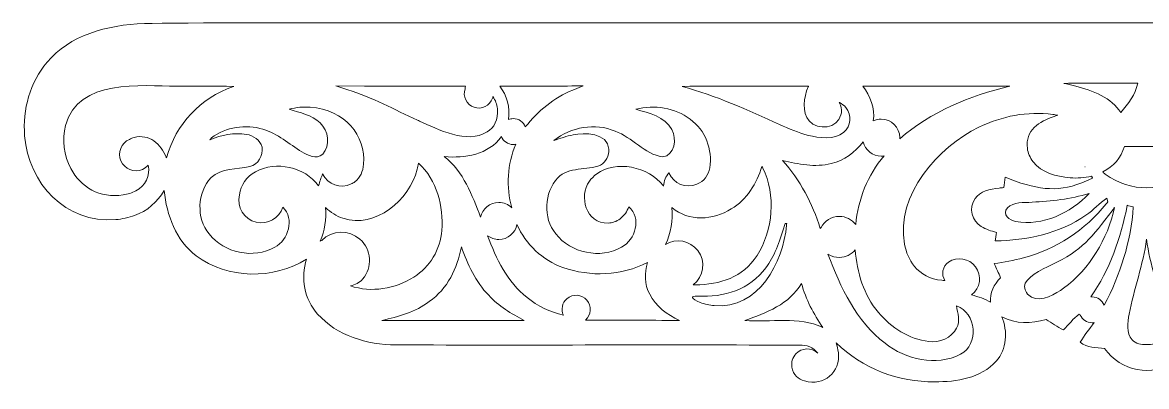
# Model space of a CAD drawing. Header units: millimetres. Extents: x 677 to 1625, y 1072 to 1226.
# Drawn here: x 676.7 to 1150.6, y 1072.3 to 1225.5 of the extents above; entities that cross this region are included whole.
import ezdxf

# ---------------------------------------------------------------- set-up
doc = ezdxf.new("R2010")
doc.units = ezdxf.units.MM
doc.header["$MEASUREMENT"] = 0
doc.layers.add('#Layer 1', color=7, linetype='Continuous')

msp = doc.modelspace()

# ---------------------------------------------------------------- linework, layer by layer
at = {"layer": '#Layer 1', "color": 250, "lineweight": 18}
for points, knots in [([(1178.5322, 1090.8682), (1176.899, 1093.8464), (1174.6808, 1096.4545), (1172.6729, 1099.1791), (1172.6729, 1099.1791), (1172.9612, 1099.1319), (1173.2572, 1099.1074), (1173.5589, 1099.1074), (1173.5589, 1099.1074), (1175.7845, 1099.1074), (1177.6984, 1100.4421), (1178.5438, 1102.3548), (1178.5438, 1102.3548), (1178.6857, 1102.487), (1178.8267, 1102.6204), (1178.967, 1102.7542), (1178.967, 1102.7542), (1181.5037, 1100.8698), (1183.4605, 1098.3332), (1185.6468, 1096.0744), (1185.6468, 1096.0744), (1188.1593, 1097.3789), (1190.5752, 1098.8767), (1192.9306, 1100.4712), (1192.9306, 1100.4712), (1199.091, 1098.7076), (1205.8433, 1098.454), (1211.6172, 1101.6308), (1211.6172, 1101.6308), (1209.1047, 1095.5308), (1209.4067, 1087.945), (1213.9968, 1082.8959), (1213.9968, 1082.8959), (1220.4712, 1075.7813), (1230.7506, 1074.1627), (1239.9067, 1074.2714), (1239.9067, 1074.2714), (1255.2231, 1073.9936), (1270.4671, 1079.9849), (1281.4713, 1090.6387), (1281.4713, 1090.6387), (1281.0521, 1089.3449), (1280.7149, 1087.9649), (1280.5482, 1086.5711), (1280.5482, 1086.5711), (1279.5621, 1078.3254), (1286.5614, 1072.2705), (1294.7901, 1074.5919), (1294.7901, 1074.5919), (1297.3828, 1075.3233), (1299.5108, 1077.1261), (1300.1087, 1080.4109), (1300.1087, 1080.4109), (1300.4649, 1082.3684), (1299.9122, 1084.4542), (1298.4492, 1086.0155), (1298.4492, 1086.0155), (1295.9949, 1088.6349), (1291.8817, 1088.7687), (1289.2624, 1086.3144), (1289.2624, 1086.3144), (1291.0501, 1088.7302), (1293.9008, 1089.8656), (1296.8843, 1089.7207), (1296.8843, 1089.7207), (1353.6446, 1089.769), (1410.4048, 1089.7086), (1467.1651, 1089.7448), (1467.1651, 1089.7448), (1479.1356, 1089.926), (1491.9516, 1093.5498), (1500.1293, 1102.7663), (1500.1293, 1102.7663), (1505.734, 1108.9508), (1507.413, 1118.0706), (1504.7435, 1125.9342), (1504.7435, 1125.9342), (1518.6225, 1117.1768), (1538.0701, 1117.3821), (1551.321, 1127.2871), (1551.321, 1127.2871), (1559.8247, 1133.7132), (1563.7988, 1144.4275), (1564.7893, 1154.731), (1564.7893, 1154.731), (1567.6883, 1150.0201), (1571.9402, 1146.0461), (1577.255, 1144.2704), (1577.255, 1144.2704), (1579.8332, 1143.3252), (1582.5103, 1142.7553), (1585.2138, 1142.5313), (1585.2138, 1142.5313), (1606.4732, 1140.7701), (1621.9761, 1157.7627), (1623.6355, 1177.7871), (1623.6355, 1177.7871), (1624.552, 1188.8462), (1621.3718, 1200.3095), (1614.2067, 1208.7809), (1614.2067, 1208.7809), (1604.6743, 1220.0512), (1589.3337, 1224.5332), (1573.1026, 1225.0532), (1573.1026, 1225.0532), (1559.0461, 1225.5036), (1494.1281, 1225.3854), (1485.3547, 1225.3858), (1485.3547, 1225.3858), (1373.7739, 1225.3905), (1262.193, 1225.3945), (1150.611, 1225.3945), (1150.611, 1225.3945), (1039.0291, 1225.3945), (927.4482, 1225.3905), (815.8674, 1225.3858), (815.8674, 1225.3858), (807.094, 1225.3854), (742.176, 1225.5036), (728.1195, 1225.0532), (728.1195, 1225.0532), (711.8884, 1224.5332), (696.5478, 1220.0512), (687.0154, 1208.7809), (687.0154, 1208.7809), (679.8503, 1200.3095), (676.6701, 1188.8462), (677.5866, 1177.7871), (677.5866, 1177.7871), (679.246, 1157.7627), (694.7489, 1140.7701), (716.0083, 1142.5313), (716.0083, 1142.5313), (718.7118, 1142.7553), (721.3889, 1143.3252), (723.9671, 1144.2704), (723.9671, 1144.2704), (729.2819, 1146.0461), (733.5338, 1150.0201), (736.4328, 1154.731), (736.4328, 1154.731), (737.4233, 1144.4275), (741.3974, 1133.7132), (749.9011, 1127.2871), (749.9011, 1127.2871), (763.152, 1117.3821), (782.5996, 1117.1768), (796.4786, 1125.9342), (796.4786, 1125.9342), (793.8091, 1118.0706), (795.4881, 1108.9508), (801.0929, 1102.7663), (801.0929, 1102.7663), (809.2705, 1093.5498), (822.0865, 1089.926), (834.057, 1089.7448), (834.057, 1089.7448), (890.8173, 1089.7086), (947.5775, 1089.769), (1004.3377, 1089.7207), (1004.3377, 1089.7207), (1007.3213, 1089.8656), (1010.172, 1088.7302), (1011.9597, 1086.3144), (1011.9597, 1086.3144), (1009.3404, 1088.7687), (1005.2272, 1088.6349), (1002.7728, 1086.0155), (1002.7728, 1086.0155), (1001.3099, 1084.4542), (1000.7572, 1082.3684), (1001.1134, 1080.4109), (1001.1134, 1080.4109), (1001.7113, 1077.1261), (1003.8393, 1075.3233), (1006.432, 1074.5919), (1006.432, 1074.5919), (1014.6607, 1072.2705), (1021.66, 1078.3254), (1020.6738, 1086.5711), (1020.6738, 1086.5711), (1020.5072, 1087.9649), (1020.17, 1089.3449), (1019.7508, 1090.6387), (1019.7508, 1090.6387), (1030.755, 1079.9849), (1045.999, 1073.9936), (1061.3154, 1074.2714), (1061.3154, 1074.2714), (1070.4715, 1074.1627), (1080.7509, 1075.7813), (1087.2253, 1082.8959), (1087.2253, 1082.8959), (1091.8154, 1087.945), (1092.1174, 1095.5308), (1089.6049, 1101.6308), (1089.6049, 1101.6308), (1095.3788, 1098.454), (1102.1311, 1098.7076), (1108.2915, 1100.4712), (1108.2915, 1100.4712), (1110.6469, 1098.8767), (1113.0628, 1097.3789), (1115.5753, 1096.0744), (1115.5753, 1096.0744), (1117.7616, 1098.3332), (1119.7184, 1100.8698), (1122.255, 1102.7542), (1122.255, 1102.7542), (1122.3954, 1102.6204), (1122.5364, 1102.487), (1122.6783, 1102.3548), (1122.6783, 1102.3548), (1123.5237, 1100.4421), (1125.4376, 1099.1074), (1127.6632, 1099.1074), (1127.6632, 1099.1074), (1127.9649, 1099.1074), (1128.2609, 1099.1319), (1128.5492, 1099.1791), (1128.5492, 1099.1791), (1126.5413, 1096.4545), (1124.3231, 1093.8464), (1122.6899, 1090.8682), (1122.6899, 1090.8682), (1125.4609, 1088.5253), (1129.4292, 1088.6298), (1132.9495, 1088.2628), (1132.9495, 1088.2628), (1139.663, 1078.5636), (1152.9685, 1076.1431), (1162.6677, 1082.8566), (1162.6677, 1082.8566), (1164.8819, 1084.3891), (1166.5225, 1086.0276), (1168.0579, 1088.2397), (1168.0579, 1088.2397), (1171.6306, 1088.6351), (1175.7048, 1088.4776), (1178.5322, 1090.8682)], [0, 0, 0, 0, 0.01666667, 0.01666667, 0.01666667, 0.01666667, 0.03333333, 0.03333333, 0.03333333, 0.03333333, 0.05, 0.05, 0.05, 0.05, 0.06666667, 0.06666667, 0.06666667, 0.06666667, 0.08333333, 0.08333333, 0.08333333, 0.08333333, 0.1, 0.1, 0.1, 0.1, 0.11666667, 0.11666667, 0.11666667, 0.11666667, 0.13333333, 0.13333333, 0.13333333, 0.13333333, 0.15, 0.15, 0.15, 0.15, 0.16666667, 0.16666667, 0.16666667, 0.16666667, 0.18333333, 0.18333333, 0.18333333, 0.18333333, 0.2, 0.2, 0.2, 0.2, 0.21666667, 0.21666667, 0.21666667, 0.21666667, 0.23333333, 0.23333333, 0.23333333, 0.23333333, 0.25, 0.25, 0.25, 0.25, 0.26666667, 0.26666667, 0.26666667, 0.26666667, 0.28333333, 0.28333333, 0.28333333, 0.28333333, 0.3, 0.3, 0.3, 0.3, 0.31666667, 0.31666667, 0.31666667, 0.31666667, 0.33333333, 0.33333333, 0.33333333, 0.33333333, 0.35, 0.35, 0.35, 0.35, 0.36666667, 0.36666667, 0.36666667, 0.36666667, 0.38333333, 0.38333333, 0.38333333, 0.38333333, 0.4, 0.4, 0.4, 0.4, 0.41666667, 0.41666667, 0.41666667, 0.41666667, 0.43333333, 0.43333333, 0.43333333, 0.43333333, 0.45, 0.45, 0.45, 0.45, 0.46666667, 0.46666667, 0.46666667, 0.46666667, 0.48333333, 0.48333333, 0.48333333, 0.48333333, 0.5, 0.5, 0.5, 0.5, 0.51666667, 0.51666667, 0.51666667, 0.51666667, 0.53333333, 0.53333333, 0.53333333, 0.53333333, 0.55, 0.55, 0.55, 0.55, 0.56666667, 0.56666667, 0.56666667, 0.56666667, 0.58333333, 0.58333333, 0.58333333, 0.58333333, 0.6, 0.6, 0.6, 0.6, 0.61666667, 0.61666667, 0.61666667, 0.61666667, 0.63333333, 0.63333333, 0.63333333, 0.63333333, 0.65, 0.65, 0.65, 0.65, 0.66666667, 0.66666667, 0.66666667, 0.66666667, 0.68333333, 0.68333333, 0.68333333, 0.68333333, 0.7, 0.7, 0.7, 0.7, 0.71666667, 0.71666667, 0.71666667, 0.71666667, 0.73333333, 0.73333333, 0.73333333, 0.73333333, 0.75, 0.75, 0.75, 0.75, 0.76666667, 0.76666667, 0.76666667, 0.76666667, 0.78333333, 0.78333333, 0.78333333, 0.78333333, 0.8, 0.8, 0.8, 0.8, 0.81666667, 0.81666667, 0.81666667, 0.81666667, 0.83333333, 0.83333333, 0.83333333, 0.83333333, 0.85, 0.85, 0.85, 0.85, 0.86666667, 0.86666667, 0.86666667, 0.86666667, 0.88333333, 0.88333333, 0.88333333, 0.88333333, 0.9, 0.9, 0.9, 0.9, 0.91666667, 0.91666667, 0.91666667, 0.91666667, 0.93333333, 0.93333333, 0.93333333, 0.93333333, 0.95, 0.95, 0.95, 0.95, 0.96666667, 0.96666667, 0.96666667, 0.96666667, 0.98333333, 0.98333333, 0.98333333, 0.98333333, 1, 1, 1, 1]), ([(765.7491, 1198.6269), (765.7491, 1198.6269), (765.7491, 1198.6269), (765.7491, 1198.6269), (765.7491, 1198.6269), (765.7197, 1198.611), (765.6902, 1198.5952), (765.6608, 1198.5793), (765.6608, 1198.5793), (751.433, 1193.5501), (741.5042, 1182.9883), (737.3629, 1168.4772), (737.3629, 1168.4772), (737.3151, 1168.6056), (737.2656, 1168.7339), (737.2145, 1168.8621), (737.2145, 1168.8621), (735.0828, 1174.2084), (730.0217, 1178.8253), (723.7677, 1177.0941), (723.7677, 1177.0941), (723.0802, 1176.9038), (722.4056, 1176.6378), (721.7682, 1176.3041), (721.7682, 1176.3041), (718.2798, 1174.7847), (716.6836, 1170.725), (718.2029, 1167.2367), (718.2029, 1167.2367), (719.7223, 1163.7484), (723.782, 1162.1521), (727.2703, 1163.6715), (727.2703, 1163.6715), (728.2495, 1164.098), (728.9994, 1164.6462), (729.7029, 1165.4499), (729.7029, 1165.4499), (730.5909, 1161.0068), (728.5094, 1156.7053), (724.4742, 1154.6446), (724.4742, 1154.6446), (722.8754, 1153.7868), (721.0407, 1153.2305), (719.1614, 1152.9252), (719.1614, 1152.9252), (709.2229, 1151.3102), (701.1744, 1156.2982), (697.0753, 1164.0351), (697.0753, 1164.0351), (694.1934, 1169.4745), (693.3235, 1176.1663), (694.8499, 1182.1149), (694.8499, 1182.1149), (699.9798, 1202.1069), (726.91, 1198.717), (741.5903, 1198.7235), (741.5903, 1198.7235), (749.6455, 1198.7271), (757.6991, 1198.6936), (765.7491, 1198.6269)], [0, 0, 0, 0, 0.06666667, 0.06666667, 0.06666667, 0.06666667, 0.13333333, 0.13333333, 0.13333333, 0.13333333, 0.2, 0.2, 0.2, 0.2, 0.26666667, 0.26666667, 0.26666667, 0.26666667, 0.33333333, 0.33333333, 0.33333333, 0.33333333, 0.4, 0.4, 0.4, 0.4, 0.46666667, 0.46666667, 0.46666667, 0.46666667, 0.53333333, 0.53333333, 0.53333333, 0.53333333, 0.6, 0.6, 0.6, 0.6, 0.66666667, 0.66666667, 0.66666667, 0.66666667, 0.73333333, 0.73333333, 0.73333333, 0.73333333, 0.8, 0.8, 0.8, 0.8, 0.86666667, 0.86666667, 0.86666667, 0.86666667, 0.93333333, 0.93333333, 0.93333333, 0.93333333, 1, 1, 1, 1]), ([(1139.7337, 1187.6589), (1139.7337, 1187.6589), (1139.7337, 1187.6589), (1139.7337, 1187.6589), (1139.7337, 1187.6589), (1135.9848, 1193.6952), (1127.9712, 1196.9357), (1120.2803, 1198.8568), (1120.2803, 1198.8568), (1118.7573, 1199.2373), (1117.2328, 1199.5755), (1115.7323, 1199.8952), (1115.7323, 1199.8952), (1126.1204, 1200.0039), (1136.5085, 1199.9073), (1146.8966, 1199.9073), (1146.8966, 1199.9073), (1145.9721, 1195.095), (1142.8959, 1191.2481), (1139.7337, 1187.6589)], [0, 0, 0, 0, 0.2, 0.2, 0.2, 0.2, 0.4, 0.4, 0.4, 0.4, 0.6, 0.6, 0.6, 0.6, 0.8, 0.8, 0.8, 0.8, 1, 1, 1, 1]), ([(808.7929, 1198.7832), (808.7929, 1198.7832), (808.7929, 1198.7832), (808.7929, 1198.7832), (808.7929, 1198.7832), (808.7929, 1198.7832), (820.8282, 1198.7261), (820.8282, 1198.7261), (820.8282, 1198.7261), (835.026, 1198.6588), (849.2238, 1198.7015), (863.4216, 1198.7598), (863.4216, 1198.7598), (863.3552, 1198.3756), (863.3024, 1197.9794), (863.2666, 1197.5774), (863.2666, 1197.5774), (862.1812, 1194.3803), (863.893, 1190.9085), (867.0901, 1189.823), (867.0901, 1189.823), (870.2872, 1188.7376), (873.759, 1190.4495), (874.8444, 1193.6465), (874.8444, 1193.6465), (874.9228, 1193.8775), (874.978, 1194.0763), (875.0297, 1194.3146), (875.0297, 1194.3146), (876.1172, 1192.7285), (876.7419, 1191.0527), (876.9086, 1189.2673), (876.9086, 1189.2673), (877.3598, 1184.4334), (875.5081, 1181.2526), (872.5934, 1179.4176), (872.5934, 1179.4176), (864.2707, 1174.1781), (851.5852, 1180.5772), (844.0975, 1183.9952), (844.0975, 1183.9952), (843.8024, 1184.1299), (843.5075, 1184.2642), (843.2131, 1184.3976), (843.2131, 1184.3976), (833.5102, 1188.8347), (824.0436, 1194.0295), (813.8361, 1197.2112), (813.8361, 1197.2112), (813.8361, 1197.2112), (808.7929, 1198.7832), (808.7929, 1198.7832)], [0, 0, 0, 0, 0.07692308, 0.07692308, 0.07692308, 0.07692308, 0.15384615, 0.15384615, 0.15384615, 0.15384615, 0.23076923, 0.23076923, 0.23076923, 0.23076923, 0.30769231, 0.30769231, 0.30769231, 0.30769231, 0.38461538, 0.38461538, 0.38461538, 0.38461538, 0.46153846, 0.46153846, 0.46153846, 0.46153846, 0.53846154, 0.53846154, 0.53846154, 0.53846154, 0.61538462, 0.61538462, 0.61538462, 0.61538462, 0.69230769, 0.69230769, 0.69230769, 0.69230769, 0.76923077, 0.76923077, 0.76923077, 0.76923077, 0.84615385, 0.84615385, 0.84615385, 0.84615385, 0.92307692, 0.92307692, 0.92307692, 0.92307692, 1, 1, 1, 1]), ([(913.0429, 1198.8753), (913.0429, 1198.8753), (913.0429, 1198.8753), (913.0429, 1198.8753), (913.0429, 1198.8753), (913.0429, 1198.8753), (908.6903, 1197.0838), (908.6903, 1197.0838), (908.6903, 1197.0838), (900.7643, 1193.8214), (893.9779, 1188.2421), (888.6918, 1181.5178), (888.6918, 1181.5178), (887.9136, 1183.5772), (885.9238, 1185.0416), (883.592, 1185.0416), (883.592, 1185.0416), (882.8696, 1185.0416), (882.18, 1184.9011), (881.5491, 1184.6458), (881.5491, 1184.6458), (882.3499, 1189.6768), (880.9229, 1194.7112), (877.8804, 1198.7598), (877.8804, 1198.7598), (888.0317, 1198.7376), (898.183, 1198.5928), (908.3249, 1198.7856), (908.3249, 1198.7856), (908.3249, 1198.7856), (913.0429, 1198.8753), (913.0429, 1198.8753)], [0, 0, 0, 0, 0.125, 0.125, 0.125, 0.125, 0.25, 0.25, 0.25, 0.25, 0.375, 0.375, 0.375, 0.375, 0.5, 0.5, 0.5, 0.5, 0.625, 0.625, 0.625, 0.625, 0.75, 0.75, 0.75, 0.75, 0.875, 0.875, 0.875, 0.875, 1, 1, 1, 1]), ([(1008.1306, 1198.7719), (1008.1306, 1198.7719), (1008.1306, 1198.7719), (1008.1306, 1198.7719), (1008.1306, 1198.7719), (1008.0775, 1198.6486), (1008.0249, 1198.5249), (1007.973, 1198.4005), (1007.973, 1198.4005), (1006.0036, 1194.0451), (1005.2985, 1187.6661), (1008.3946, 1184.1155), (1008.3946, 1184.1155), (1012.0926, 1179.8746), (1020.2893, 1180.8216), (1021.7908, 1186.6753), (1021.7908, 1186.6753), (1021.8565, 1186.9315), (1021.908, 1187.1943), (1021.9442, 1187.4628), (1021.9442, 1187.4628), (1022.1553, 1189.0289), (1021.8763, 1190.4254), (1021.0795, 1191.7901), (1021.0795, 1191.7901), (1021.0854, 1191.7854), (1021.0912, 1191.7808), (1021.097, 1191.7761), (1021.097, 1191.7761), (1022.2113, 1191.2899), (1023.0598, 1190.6536), (1023.8388, 1189.7203), (1023.8388, 1189.7203), (1026.4771, 1186.5593), (1026.0534, 1181.8578), (1022.8924, 1179.2194), (1022.8924, 1179.2194), (1019.1309, 1176.0279), (1012.2402, 1176.9154), (1008.0388, 1177.9771), (1008.0388, 1177.9771), (1003.8544, 1179.0344), (999.7995, 1180.8194), (995.8944, 1182.5374), (995.8944, 1182.5374), (982.5348, 1188.7461), (969.006, 1194.7012), (954.7767, 1198.6269), (954.7767, 1198.6269), (972.5573, 1198.8685), (990.35, 1198.5665), (1008.1306, 1198.7719)], [0, 0, 0, 0, 0.07692308, 0.07692308, 0.07692308, 0.07692308, 0.15384615, 0.15384615, 0.15384615, 0.15384615, 0.23076923, 0.23076923, 0.23076923, 0.23076923, 0.30769231, 0.30769231, 0.30769231, 0.30769231, 0.38461538, 0.38461538, 0.38461538, 0.38461538, 0.46153846, 0.46153846, 0.46153846, 0.46153846, 0.53846154, 0.53846154, 0.53846154, 0.53846154, 0.61538462, 0.61538462, 0.61538462, 0.61538462, 0.69230769, 0.69230769, 0.69230769, 0.69230769, 0.76923077, 0.76923077, 0.76923077, 0.76923077, 0.84615385, 0.84615385, 0.84615385, 0.84615385, 0.92307692, 0.92307692, 0.92307692, 0.92307692, 1, 1, 1, 1]), ([(1046.5445, 1176.6689), (1046.5445, 1176.6689), (1046.5445, 1176.6689), (1046.5445, 1176.6689), (1046.5445, 1176.6689), (1046.5512, 1176.8013), (1046.5545, 1176.9346), (1046.5545, 1177.0687), (1046.5545, 1177.0687), (1046.5545, 1181.3774), (1043.0617, 1184.8703), (1038.7529, 1184.8703), (1038.7529, 1184.8703), (1037.552, 1184.8703), (1036.4145, 1184.599), (1035.3983, 1184.1142), (1035.3983, 1184.1142), (1036.1918, 1189.4572), (1034.1727, 1194.5453), (1031.0207, 1198.7719), (1031.0207, 1198.7719), (1051.652, 1198.5786), (1072.2954, 1198.8443), (1092.9147, 1198.6511), (1092.9147, 1198.6511), (1076.1245, 1194.7132), (1059.6485, 1187.9731), (1046.5546, 1176.4857), (1046.5546, 1176.4857), (1046.5519, 1176.547), (1046.5485, 1176.6081), (1046.5445, 1176.6689)], [0, 0, 0, 0, 0.125, 0.125, 0.125, 0.125, 0.25, 0.25, 0.25, 0.25, 0.375, 0.375, 0.375, 0.375, 0.5, 0.5, 0.5, 0.5, 0.625, 0.625, 0.625, 0.625, 0.75, 0.75, 0.75, 0.75, 0.875, 0.875, 0.875, 0.875, 1, 1, 1, 1]), ([(820.4704, 1165.8226), (820.4704, 1165.8226), (820.4704, 1165.8226), (820.4704, 1165.8226), (820.4704, 1165.8226), (820.1906, 1162.8747), (819.1298, 1160.1682), (816.8685, 1158.482), (816.8685, 1158.482), (816.3825, 1158.1196), (815.852, 1157.7988), (815.2805, 1157.5253), (815.2805, 1157.5253), (810.7709, 1155.3666), (805.3649, 1157.2724), (803.2062, 1161.7821), (803.2062, 1161.7821), (802.562, 1160.139), (802.0388, 1158.4551), (801.5156, 1156.7603), (801.5156, 1156.7603), (795.5485, 1164.793), (783.7109, 1167.3417), (774.9051, 1162.6671), (774.9051, 1162.6671), (771.2196, 1160.7417), (768.7157, 1156.9791), (768.1047, 1152.9301), (768.1047, 1152.9301), (766.8984, 1147.7901), (770.0875, 1142.6452), (775.2275, 1141.439), (775.2275, 1141.439), (780.1046, 1140.2944), (784.9809, 1143.0523), (786.5132, 1147.8217), (786.5132, 1147.8217), (791.4174, 1142.7364), (788.8807, 1134.0756), (783.0707, 1130.8867), (783.0707, 1130.8867), (774.132, 1125.8496), (761.7025, 1128.4467), (755.3489, 1136.4914), (755.3489, 1136.4914), (749.8528, 1143.2195), (750.3481, 1153.8734), (756.1823, 1160.2271), (756.1823, 1160.2271), (760.5671, 1164.4306), (767.0294, 1163.5006), (772.4651, 1164.8534), (772.4651, 1164.8534), (776.0647, 1165.5661), (778.2511, 1169.5885), (777.7075, 1173.0431), (777.7075, 1173.0431), (776.8136, 1175.9301), (774.0596, 1178.0198), (771.1001, 1178.4184), (771.1001, 1178.4184), (765.894, 1179.1915), (760.4825, 1178.2493), (755.7112, 1176.0509), (755.7112, 1176.0509), (755.8683, 1176.2924), (756.1823, 1176.7635), (756.3394, 1177.0051), (756.3394, 1177.0051), (762.5239, 1181.4865), (770.774, 1182.7548), (778.0699, 1180.5806), (778.0699, 1180.5806), (784.2544, 1178.7808), (789.0619, 1174.3356), (794.4251, 1171.0138), (794.4251, 1171.0138), (797.0584, 1169.5522), (800.5734, 1167.7162), (803.2429, 1170.0837), (803.2429, 1170.0837), (806.6372, 1173.7437), (805.7192, 1180.0008), (802.1679, 1183.238), (802.1679, 1183.238), (798.6045, 1186.6081), (793.6641, 1187.5503), (789.1344, 1188.9756), (789.1344, 1188.9756), (792.0341, 1189.7792), (795.0541, 1190.0764), (798.0373, 1189.8805), (798.0373, 1189.8805), (812.5773, 1188.9258), (821.6045, 1177.7707), (820.4704, 1165.8226)], [0, 0, 0, 0, 0.04166667, 0.04166667, 0.04166667, 0.04166667, 0.08333333, 0.08333333, 0.08333333, 0.08333333, 0.125, 0.125, 0.125, 0.125, 0.16666667, 0.16666667, 0.16666667, 0.16666667, 0.20833333, 0.20833333, 0.20833333, 0.20833333, 0.25, 0.25, 0.25, 0.25, 0.29166667, 0.29166667, 0.29166667, 0.29166667, 0.33333333, 0.33333333, 0.33333333, 0.33333333, 0.375, 0.375, 0.375, 0.375, 0.41666667, 0.41666667, 0.41666667, 0.41666667, 0.45833333, 0.45833333, 0.45833333, 0.45833333, 0.5, 0.5, 0.5, 0.5, 0.54166667, 0.54166667, 0.54166667, 0.54166667, 0.58333333, 0.58333333, 0.58333333, 0.58333333, 0.625, 0.625, 0.625, 0.625, 0.66666667, 0.66666667, 0.66666667, 0.66666667, 0.70833333, 0.70833333, 0.70833333, 0.70833333, 0.75, 0.75, 0.75, 0.75, 0.79166667, 0.79166667, 0.79166667, 0.79166667, 0.83333333, 0.83333333, 0.83333333, 0.83333333, 0.875, 0.875, 0.875, 0.875, 0.91666667, 0.91666667, 0.91666667, 0.91666667, 0.95833333, 0.95833333, 0.95833333, 0.95833333, 1, 1, 1, 1]), ([(966.4213, 1164.3471), (965.9402, 1161.1584), (964.007, 1158.6692), (961.0365, 1157.4136), (961.0365, 1157.4136), (956.4672, 1155.4823), (951.1973, 1157.6209), (949.266, 1162.1902), (949.266, 1162.1902), (947.7925, 1160.6491), (947.0423, 1158.8075), (947.0098, 1156.6517), (947.0098, 1156.6517), (946.9579, 1156.712), (946.9056, 1156.7721), (946.853, 1156.8319), (946.853, 1156.8319), (940.6421, 1164.8928), (926.8339, 1167.6804), (918.7761, 1161.7652), (918.7761, 1161.7652), (917.5613, 1160.8735), (916.5217, 1159.818), (915.6896, 1158.654), (915.6896, 1158.654), (911.2265, 1152.4104), (914.0506, 1140.8241), (923.6358, 1141.0584), (923.6358, 1141.0584), (925.3046, 1141.0992), (927.0268, 1141.6621), (928.6759, 1142.901), (928.6759, 1142.901), (930.3351, 1144.1477), (931.6361, 1145.9489), (932.3094, 1147.9425), (932.3094, 1147.9425), (937.8054, 1143.1833), (935.1601, 1134.1118), (929.3016, 1130.8987), (929.3016, 1130.8987), (920.363, 1125.8134), (907.8127, 1128.4587), (901.5074, 1136.576), (901.5074, 1136.576), (896.0476, 1143.2799), (896.6153, 1153.8613), (902.3771, 1160.1788), (902.3771, 1160.1788), (907.1725, 1164.95), (914.5409, 1163.1261), (920.3751, 1165.397), (920.3751, 1165.397), (922.7053, 1166.7449), (924.0651, 1169.544), (923.9142, 1172.1574), (923.9142, 1172.1574), (923.5034, 1179.2678), (913.4216, 1179.1413), (908.8705, 1178.2281), (908.8705, 1178.2281), (906.0702, 1177.6662), (903.3056, 1176.7319), (900.7585, 1175.8334), (900.7585, 1175.8334), (907.9697, 1181.4744), (918.0197, 1183.4313), (926.5476, 1179.7471), (926.5476, 1179.7471), (933.8072, 1177.2104), (938.8322, 1170.12), (946.5749, 1168.8879), (946.5749, 1168.8879), (951.8052, 1169.6126), (952.5904, 1176.5219), (950.4886, 1180.3994), (950.4886, 1180.3994), (947.4809, 1185.9437), (940.8856, 1187.3691), (935.3171, 1188.9756), (935.3171, 1188.9756), (943.084, 1191.0895), (951.769, 1189.6521), (958.2193, 1184.7841), (958.2193, 1184.7841), (964.5002, 1180.2184), (967.8461, 1171.9809), (966.4213, 1164.3471)], [0, 0, 0, 0, 0.04545455, 0.04545455, 0.04545455, 0.04545455, 0.09090909, 0.09090909, 0.09090909, 0.09090909, 0.13636364, 0.13636364, 0.13636364, 0.13636364, 0.18181818, 0.18181818, 0.18181818, 0.18181818, 0.22727273, 0.22727273, 0.22727273, 0.22727273, 0.27272727, 0.27272727, 0.27272727, 0.27272727, 0.31818182, 0.31818182, 0.31818182, 0.31818182, 0.36363636, 0.36363636, 0.36363636, 0.36363636, 0.40909091, 0.40909091, 0.40909091, 0.40909091, 0.45454545, 0.45454545, 0.45454545, 0.45454545, 0.5, 0.5, 0.5, 0.5, 0.54545455, 0.54545455, 0.54545455, 0.54545455, 0.59090909, 0.59090909, 0.59090909, 0.59090909, 0.63636364, 0.63636364, 0.63636364, 0.63636364, 0.68181818, 0.68181818, 0.68181818, 0.68181818, 0.72727273, 0.72727273, 0.72727273, 0.72727273, 0.77272727, 0.77272727, 0.77272727, 0.77272727, 0.81818182, 0.81818182, 0.81818182, 0.81818182, 0.86363636, 0.86363636, 0.86363636, 0.86363636, 0.90909091, 0.90909091, 0.90909091, 0.90909091, 0.95454545, 0.95454545, 0.95454545, 0.95454545, 1, 1, 1, 1]), ([(1127.3788, 1160.8252), (1127.3788, 1160.8252), (1127.3788, 1160.8252), (1127.3788, 1160.8252), (1127.3788, 1160.8252), (1127.798, 1160.1405), (1127.8886, 1159.9925), (1127.8886, 1159.9925), (1127.8886, 1159.9925), (1127.8886, 1159.9925), (1127.8388, 1159.9687), (1127.5022, 1159.8073), (1127.5022, 1159.8073), (1115.8197, 1154.2075), (1107.6062, 1154.4082), (1095.4377, 1158.6803), (1095.4377, 1158.6803), (1093.9198, 1159.2132), (1092.4276, 1159.7916), (1090.9699, 1160.3962), (1090.9699, 1160.3962), (1090.8008, 1158.9225), (1090.6075, 1157.461), (1090.4263, 1155.9873), (1090.4263, 1155.9873), (1089.7872, 1155.9264), (1089.1347, 1155.8718), (1088.4777, 1155.8091), (1088.4777, 1155.8091), (1084.5683, 1155.4359), (1080.4356, 1154.4334), (1078.3327, 1151.3754), (1078.3327, 1151.3754), (1075.5538, 1147.3343), (1076.9066, 1142.0071), (1080.9467, 1139.5616), (1080.9467, 1139.5616), (1082.8774, 1138.3929), (1085.1907, 1137.7472), (1087.3099, 1137.1195), (1087.3099, 1137.1195), (1087.1649, 1136.2257), (1086.8871, 1134.4379), (1086.7422, 1133.5441), (1086.7422, 1133.5441), (1100.1259, 1133.834), (1113.9567, 1136.5881), (1125.0816, 1144.4033), (1125.0816, 1144.4033), (1128.2705, 1146.4689), (1130.6622, 1149.5249), (1133.8511, 1151.5663), (1133.8511, 1151.5663), (1133.8511, 1151.5663), (1134.2739, 1149.996), (1134.2739, 1149.996), (1134.2739, 1149.996), (1134.0693, 1149.7296), (1133.8621, 1149.4653), (1133.6525, 1149.2031), (1133.6525, 1149.2031), (1124.7409, 1138.0573), (1112.517, 1130.0398), (1098.7634, 1126.4409), (1098.7634, 1126.4409), (1094.6911, 1125.3753), (1090.5319, 1124.6071), (1086.4039, 1124.0015), (1086.4039, 1124.0015), (1087.3099, 1122.0205), (1088.2037, 1120.0395), (1089.0614, 1118.0465), (1089.0614, 1118.0465), (1086.3315, 1115.2803), (1084.3988, 1111.7411), (1084.894, 1107.7308), (1084.894, 1107.7308), (1082.3816, 1109.132), (1079.6758, 1110.0983), (1076.8855, 1110.7868), (1076.8855, 1110.7868), (1080.609, 1113.6293), (1081.3232, 1118.9523), (1078.4807, 1122.6757), (1078.4807, 1122.6757), (1075.774, 1126.2213), (1070.8503, 1127.0711), (1067.1117, 1124.6378), (1067.1117, 1124.6378), (1065.9383, 1123.8106), (1065.0742, 1122.5424), (1064.7908, 1121.0195), (1064.7908, 1121.0195), (1064.5134, 1119.5284), (1064.7821, 1118.1619), (1065.6035, 1116.8869), (1065.6035, 1116.8869), (1065.5705, 1116.8936), (1065.5374, 1116.9004), (1065.5043, 1116.9071), (1065.5043, 1116.9071), (1065.1182, 1116.9166), (1064.7354, 1116.9385), (1064.3562, 1116.9724), (1064.3562, 1116.9724), (1059.2294, 1117.43), (1055.4215, 1119.633), (1052.7876, 1122.8477), (1052.7876, 1122.8477), (1050.5595, 1125.5672), (1049.2298, 1128.7826), (1048.5909, 1132.1936), (1048.5909, 1132.1936), (1044.6992, 1152.9711), (1062.9369, 1173.1269), (1079.9362, 1181.4), (1079.9362, 1181.4), (1089.5876, 1186.097), (1100.4187, 1188.2328), (1111.1039, 1186.7886), (1111.1039, 1186.7886), (1111.803, 1186.6941), (1112.5004, 1186.5856), (1113.1956, 1186.4631), (1113.1956, 1186.4631), (1112.6743, 1186.2908), (1112.143, 1186.1185), (1111.6078, 1185.9409), (1111.6078, 1185.9409), (1105.4325, 1183.8915), (1099.3847, 1180.2027), (1100.3787, 1172.5148), (1100.3787, 1172.5148), (1100.6273, 1170.5927), (1101.4116, 1168.6479), (1102.8059, 1166.8201), (1102.8059, 1166.8201), (1106.2203, 1162.3444), (1112.5274, 1160.6496), (1118.3739, 1160.1479), (1118.3739, 1160.1479), (1121.4875, 1159.8807), (1124.5476, 1160.1119), (1127.3788, 1160.8252)], [0, 0, 0, 0, 0.02777778, 0.02777778, 0.02777778, 0.02777778, 0.05555556, 0.05555556, 0.05555556, 0.05555556, 0.08333333, 0.08333333, 0.08333333, 0.08333333, 0.11111111, 0.11111111, 0.11111111, 0.11111111, 0.13888889, 0.13888889, 0.13888889, 0.13888889, 0.16666667, 0.16666667, 0.16666667, 0.16666667, 0.19444444, 0.19444444, 0.19444444, 0.19444444, 0.22222222, 0.22222222, 0.22222222, 0.22222222, 0.25, 0.25, 0.25, 0.25, 0.27777778, 0.27777778, 0.27777778, 0.27777778, 0.30555556, 0.30555556, 0.30555556, 0.30555556, 0.33333333, 0.33333333, 0.33333333, 0.33333333, 0.36111111, 0.36111111, 0.36111111, 0.36111111, 0.38888889, 0.38888889, 0.38888889, 0.38888889, 0.41666667, 0.41666667, 0.41666667, 0.41666667, 0.44444444, 0.44444444, 0.44444444, 0.44444444, 0.47222222, 0.47222222, 0.47222222, 0.47222222, 0.5, 0.5, 0.5, 0.5, 0.52777778, 0.52777778, 0.52777778, 0.52777778, 0.55555556, 0.55555556, 0.55555556, 0.55555556, 0.58333333, 0.58333333, 0.58333333, 0.58333333, 0.61111111, 0.61111111, 0.61111111, 0.61111111, 0.63888889, 0.63888889, 0.63888889, 0.63888889, 0.66666667, 0.66666667, 0.66666667, 0.66666667, 0.69444444, 0.69444444, 0.69444444, 0.69444444, 0.72222222, 0.72222222, 0.72222222, 0.72222222, 0.75, 0.75, 0.75, 0.75, 0.77777778, 0.77777778, 0.77777778, 0.77777778, 0.80555556, 0.80555556, 0.80555556, 0.80555556, 0.83333333, 0.83333333, 0.83333333, 0.83333333, 0.86111111, 0.86111111, 0.86111111, 0.86111111, 0.88888889, 0.88888889, 0.88888889, 0.88888889, 0.91666667, 0.91666667, 0.91666667, 0.91666667, 0.94444444, 0.94444444, 0.94444444, 0.94444444, 0.97222222, 0.97222222, 0.97222222, 0.97222222, 1, 1, 1, 1]), ([(882.9383, 1147.5466), (882.9383, 1147.5466), (882.9383, 1147.5466), (882.9383, 1147.5466), (882.9383, 1147.5466), (881.5326, 1148.9159), (879.6122, 1149.7594), (877.4949, 1149.7594), (877.4949, 1149.7594), (873.7092, 1149.7594), (870.5532, 1147.063), (869.8429, 1143.4859), (869.8429, 1143.4859), (866.243, 1152.7609), (862.6734, 1162.8159), (854.4709, 1169.057), (854.4709, 1169.057), (863.1899, 1168.2731), (873.137, 1169.8491), (878.5785, 1177.4509), (878.5785, 1177.4509), (879.4104, 1175.5051), (881.342, 1174.1417), (883.592, 1174.1417), (883.592, 1174.1417), (883.957, 1174.1417), (884.3137, 1174.1775), (884.6586, 1174.246), (884.6586, 1174.246), (881.177, 1165.8481), (880.5108, 1156.3215), (882.9383, 1147.5466)], [0, 0, 0, 0, 0.125, 0.125, 0.125, 0.125, 0.25, 0.25, 0.25, 0.25, 0.375, 0.375, 0.375, 0.375, 0.5, 0.5, 0.5, 0.5, 0.625, 0.625, 0.625, 0.625, 0.75, 0.75, 0.75, 0.75, 0.875, 0.875, 0.875, 0.875, 1, 1, 1, 1]), ([(1027.9859, 1140.4434), (1027.9859, 1140.4434), (1027.9859, 1140.4434), (1027.9859, 1140.4434), (1027.9859, 1140.4434), (1026.408, 1142.5267), (1023.9073, 1143.8725), (1021.0923, 1143.8725), (1021.0923, 1143.8725), (1017.7381, 1143.8725), (1014.8303, 1141.9617), (1013.3977, 1139.1693), (1013.3977, 1139.1693), (1013.2759, 1139.0486), (1013.155, 1138.9289), (1013.0348, 1138.8106), (1013.0348, 1138.8106), (1009.8096, 1149.3316), (1004.5069, 1159.2366), (997.1265, 1167.4263), (997.1265, 1167.4263), (1003.8183, 1165.8318), (1010.8726, 1164.4427), (1017.6974, 1166.0976), (1017.6974, 1166.0976), (1023.2028, 1167.2773), (1027.6619, 1171.0081), (1031.1675, 1175.2371), (1031.1675, 1175.2371), (1031.9916, 1171.8121), (1035.075, 1169.2671), (1038.7529, 1169.2671), (1038.7529, 1169.2671), (1039.1813, 1169.2671), (1039.6016, 1169.3016), (1040.0112, 1169.368), (1040.0112, 1169.368), (1033.0184, 1161.3434), (1028.9783, 1151.0042), (1027.9859, 1140.4434)], [0, 0, 0, 0, 0.1, 0.1, 0.1, 0.1, 0.2, 0.2, 0.2, 0.2, 0.3, 0.3, 0.3, 0.3, 0.4, 0.4, 0.4, 0.4, 0.5, 0.5, 0.5, 0.5, 0.6, 0.6, 0.6, 0.6, 0.7, 0.7, 0.7, 0.7, 0.8, 0.8, 0.8, 0.8, 0.9, 0.9, 0.9, 0.9, 1, 1, 1, 1]), ([(1141.3168, 1173.3495), (1141.3168, 1173.3495), (1141.3168, 1173.3495), (1141.3168, 1173.3495), (1141.3168, 1173.3495), (1141.3168, 1173.3495), (1159.9691, 1173.3495), (1159.9691, 1173.3495), (1159.9691, 1173.3495), (1161.4192, 1168.519), (1164.474, 1164.8999), (1169.0152, 1162.6351), (1169.0152, 1162.6351), (1168.8752, 1162.4413), (1168.7708, 1162.2902), (1168.7843, 1162.2805), (1168.7843, 1162.2805), (1168.5837, 1162.1176), (1168.3809, 1161.9579), (1168.1762, 1161.8013), (1168.1762, 1161.8013), (1157.6078, 1153.9896), (1143.8726, 1153.932), (1133.2391, 1161.6549), (1133.2391, 1161.6549), (1132.9685, 1161.8579), (1132.7014, 1162.0665), (1132.4378, 1162.2805), (1132.4378, 1162.2805), (1132.4513, 1162.2902), (1132.3469, 1162.4413), (1132.2069, 1162.6351), (1132.2069, 1162.6351), (1136.7461, 1164.9249), (1139.8084, 1168.5271), (1141.3168, 1173.3495)], [0, 0, 0, 0, 0.11111111, 0.11111111, 0.11111111, 0.11111111, 0.22222222, 0.22222222, 0.22222222, 0.22222222, 0.33333333, 0.33333333, 0.33333333, 0.33333333, 0.44444444, 0.44444444, 0.44444444, 0.44444444, 0.55555556, 0.55555556, 0.55555556, 0.55555556, 0.66666667, 0.66666667, 0.66666667, 0.66666667, 0.77777778, 0.77777778, 0.77777778, 0.77777778, 0.88888889, 0.88888889, 0.88888889, 0.88888889, 1, 1, 1, 1]), ([(853.5167, 1137.953), (853.5167, 1137.953), (853.5167, 1137.953), (853.5167, 1137.953), (853.5167, 1137.953), (852.9248, 1130.0049), (848.4071, 1122.5641), (841.679, 1118.3122), (841.679, 1118.3122), (833.8154, 1113.4322), (823.7897, 1111.6082), (814.9115, 1114.6522), (814.9115, 1114.6522), (816.9886, 1114.9778), (818.7382, 1116.0227), (820.0609, 1117.4737), (820.0609, 1117.4737), (824.3865, 1122.4053), (823.8951, 1129.9099), (818.9636, 1134.2354), (818.9636, 1134.2354), (814.2722, 1138.3502), (807.2882, 1138.1608), (802.8268, 1133.7979), (802.8268, 1133.7979), (802.596, 1133.6758), (802.3682, 1133.5469), (802.1437, 1133.4112), (802.1437, 1133.4112), (804.1489, 1137.8443), (804.8253, 1142.7243), (804.4871, 1147.556), (804.4871, 1147.556), (806.6157, 1145.6283), (809.0929, 1143.9758), (811.8056, 1143.0675), (811.8056, 1143.0675), (825.3908, 1138.5187), (839.9238, 1150.8326), (843.0912, 1163.7062), (843.0912, 1163.7062), (843.3357, 1164.5447), (843.5422, 1165.3951), (843.7083, 1166.2546), (843.7083, 1166.2546), (851.4511, 1159.1641), (854.2535, 1148.1479), (853.5167, 1137.953)], [0, 0, 0, 0, 0.08333333, 0.08333333, 0.08333333, 0.08333333, 0.16666667, 0.16666667, 0.16666667, 0.16666667, 0.25, 0.25, 0.25, 0.25, 0.33333333, 0.33333333, 0.33333333, 0.33333333, 0.41666667, 0.41666667, 0.41666667, 0.41666667, 0.5, 0.5, 0.5, 0.5, 0.58333333, 0.58333333, 0.58333333, 0.58333333, 0.66666667, 0.66666667, 0.66666667, 0.66666667, 0.75, 0.75, 0.75, 0.75, 0.83333333, 0.83333333, 0.83333333, 0.83333333, 0.91666667, 0.91666667, 0.91666667, 0.91666667, 1, 1, 1, 1]), ([(960.3417, 1115.0465), (960.3417, 1115.0465), (960.3417, 1115.0465), (960.3417, 1115.0465), (960.3417, 1115.0465), (960.0402, 1115.0403), (959.7394, 1115.0368), (959.4396, 1115.0356), (959.4396, 1115.0356), (963.9804, 1118.4921), (964.8595, 1124.9755), (961.403, 1129.5163), (961.403, 1129.5163), (958.1596, 1133.7772), (952.3011, 1134.8625), (947.7466, 1132.0463), (947.7466, 1132.0463), (950.1141, 1136.8659), (951.0684, 1142.2532), (950.4886, 1147.5922), (950.4886, 1147.5922), (957.4825, 1141.6009), (968.0156, 1142.1928), (975.4684, 1147.0124), (975.4684, 1147.0124), (982.1241, 1150.8536), (986.2069, 1157.7388), (988.4657, 1164.9017), (988.4657, 1164.9017), (988.582, 1164.683), (988.6956, 1164.4632), (988.8064, 1164.2425), (988.8064, 1164.2425), (994.4604, 1152.9871), (993.1449, 1137.9224), (986.3874, 1127.399), (986.3874, 1127.399), (980.3269, 1117.9608), (970.7864, 1115.2576), (960.3417, 1115.0465)], [0, 0, 0, 0, 0.1, 0.1, 0.1, 0.1, 0.2, 0.2, 0.2, 0.2, 0.3, 0.3, 0.3, 0.3, 0.4, 0.4, 0.4, 0.4, 0.5, 0.5, 0.5, 0.5, 0.6, 0.6, 0.6, 0.6, 0.7, 0.7, 0.7, 0.7, 0.8, 0.8, 0.8, 0.8, 0.9, 0.9, 0.9, 0.9, 1, 1, 1, 1]), ([(966.4213, 1164.3471), (966.4213, 1164.3471), (966.4213, 1164.3471), (966.4213, 1164.3471), (966.4213, 1164.3471), (966.4212, 1164.3468), (966.4211, 1164.3464), (966.4211, 1164.3461), (966.4211, 1164.3461), (966.4212, 1164.3468), (966.4213, 1164.3476), (966.4215, 1164.3483), (966.4215, 1164.3483), (966.4214, 1164.3479), (966.4214, 1164.3475), (966.4213, 1164.3471)], [0, 0, 0, 0, 0.25, 0.25, 0.25, 0.25, 0.5, 0.5, 0.5, 0.5, 0.75, 0.75, 0.75, 0.75, 1, 1, 1, 1]), ([(1124.735, 1164.7146), (1124.735, 1164.7146), (1124.735, 1164.7146), (1124.735, 1164.7146), (1124.735, 1164.7146), (1124.735, 1164.7146), (1124.6612, 1164.7274), (1124.6612, 1164.7274), (1124.6612, 1164.7274), (1124.684, 1164.7289), (1124.7086, 1164.7245), (1124.735, 1164.7146)], [0, 0, 0, 0, 0.33333333, 0.33333333, 0.33333333, 0.33333333, 0.66666667, 0.66666667, 0.66666667, 0.66666667, 1, 1, 1, 1]), ([(1126.362, 1153.4989), (1126.362, 1153.4989), (1126.362, 1153.4989), (1126.362, 1153.4989), (1126.362, 1153.4989), (1118.6986, 1145.2211), (1106.7167, 1139.7121), (1095.4229, 1141.7588), (1095.4229, 1141.7588), (1093.006, 1142.1968), (1089.4475, 1144.669), (1092.0387, 1147.4914), (1092.0387, 1147.4914), (1094.4048, 1150.0685), (1099.0064, 1149.5499), (1102.3606, 1149.8873), (1102.3606, 1149.8873), (1110.4899, 1150.1168), (1118.5467, 1151.2401), (1126.362, 1153.4989)], [0, 0, 0, 0, 0.2, 0.2, 0.2, 0.2, 0.4, 0.4, 0.4, 0.4, 0.6, 0.6, 0.6, 0.6, 0.8, 0.8, 0.8, 0.8, 1, 1, 1, 1]), ([(1137.1729, 1147.6768), (1137.1729, 1147.6768), (1137.1729, 1147.6768), (1137.1729, 1147.6768), (1137.1729, 1147.6768), (1134.1426, 1134.3322), (1126.7741, 1121.7488), (1115.6489, 1113.6474), (1115.6489, 1113.6474), (1112.5574, 1111.3962), (1106.2498, 1107.5478), (1102.1479, 1109.8465), (1102.1479, 1109.8465), (1100.5199, 1110.7589), (1099.1725, 1112.5488), (1099.1818, 1114.3801), (1099.1818, 1114.3801), (1099.2003, 1118.0534), (1106.2869, 1121.5289), (1110.555, 1123.5045), (1110.555, 1123.5045), (1123.3983, 1129.4493), (1127.6165, 1135.17), (1136.0647, 1146.2319), (1136.0647, 1146.2319), (1136.4341, 1146.7155), (1136.8032, 1147.1975), (1137.1729, 1147.6768)], [0, 0, 0, 0, 0.14285714, 0.14285714, 0.14285714, 0.14285714, 0.28571429, 0.28571429, 0.28571429, 0.28571429, 0.42857143, 0.42857143, 0.42857143, 0.42857143, 0.57142857, 0.57142857, 0.57142857, 0.57142857, 0.71428571, 0.71428571, 0.71428571, 0.71428571, 0.85714286, 0.85714286, 0.85714286, 0.85714286, 1, 1, 1, 1]), ([(1132.7346, 1106.548), (1132.7346, 1106.548), (1132.7346, 1106.548), (1132.7346, 1106.548), (1132.7346, 1106.548), (1131.939, 1108.5707), (1129.9683, 1110.0024), (1127.6632, 1110.0024), (1127.6632, 1110.0024), (1127.4825, 1110.0024), (1127.3038, 1109.9936), (1127.1276, 1109.9764), (1127.1276, 1109.9764), (1135.192, 1121.4155), (1139.7281, 1134.9393), (1142.5119, 1148.5465), (1142.5119, 1148.5465), (1143.14, 1148.3653), (1144.3963, 1148.015), (1145.0364, 1147.8459), (1145.0364, 1147.8459), (1144.0459, 1133.3629), (1139.5766, 1119.3027), (1132.8002, 1106.5108), (1132.8002, 1106.5108), (1132.7782, 1106.5231), (1132.7564, 1106.5355), (1132.7346, 1106.548)], [0, 0, 0, 0, 0.14285714, 0.14285714, 0.14285714, 0.14285714, 0.28571429, 0.28571429, 0.28571429, 0.28571429, 0.42857143, 0.42857143, 0.42857143, 0.42857143, 0.57142857, 0.57142857, 0.57142857, 0.57142857, 0.71428571, 0.71428571, 0.71428571, 0.71428571, 0.85714286, 0.85714286, 0.85714286, 0.85714286, 1, 1, 1, 1]), ([(872.7519, 1135.763), (872.7519, 1135.763), (872.7519, 1135.763), (872.7519, 1135.763), (872.7519, 1135.763), (874.0662, 1134.7551), (875.7106, 1134.1561), (877.4949, 1134.1561), (877.4949, 1134.1561), (881.294, 1134.1561), (884.4588, 1136.8717), (885.1543, 1140.4676), (885.1543, 1140.4676), (888.838, 1132.1338), (895.9407, 1125.4019), (904.5513, 1122.3829), (904.5513, 1122.3829), (916.0387, 1118.3122), (929.2896, 1118.8316), (940.173, 1124.4605), (940.173, 1124.4605), (939.0737, 1120.0879), (938.7718, 1115.1958), (941.1272, 1111.1613), (941.1272, 1111.1613), (943.688, 1105.9673), (948.5801, 1102.5488), (953.6413, 1100.0605), (953.6413, 1100.0605), (940.4387, 1100.1571), (927.224, 1100.2538), (914.0094, 1100.133), (914.0094, 1100.133), (914.0147, 1100.1721), (914.0202, 1100.2114), (914.0258, 1100.2506), (914.0258, 1100.2506), (916.5038, 1102.4012), (916.7693, 1106.1535), (914.6187, 1108.6315), (914.6187, 1108.6315), (912.4681, 1111.1095), (908.7158, 1111.3749), (906.2378, 1109.2243), (906.2378, 1109.2243), (904.2085, 1107.4631), (903.6116, 1104.7009), (904.7325, 1102.2589), (904.7325, 1102.2589), (899.1761, 1103.6843), (893.8491, 1106.0639), (889.404, 1109.7359), (889.404, 1109.7359), (881.0317, 1116.257), (876.4501, 1126.0964), (872.7519, 1135.763)], [0, 0, 0, 0, 0.07142857, 0.07142857, 0.07142857, 0.07142857, 0.14285714, 0.14285714, 0.14285714, 0.14285714, 0.21428571, 0.21428571, 0.21428571, 0.21428571, 0.28571429, 0.28571429, 0.28571429, 0.28571429, 0.35714286, 0.35714286, 0.35714286, 0.35714286, 0.42857143, 0.42857143, 0.42857143, 0.42857143, 0.5, 0.5, 0.5, 0.5, 0.57142857, 0.57142857, 0.57142857, 0.57142857, 0.64285714, 0.64285714, 0.64285714, 0.64285714, 0.71428571, 0.71428571, 0.71428571, 0.71428571, 0.78571429, 0.78571429, 0.78571429, 0.78571429, 0.85714286, 0.85714286, 0.85714286, 0.85714286, 0.92857143, 0.92857143, 0.92857143, 0.92857143, 1, 1, 1, 1]), ([(998.89, 1140.8399), (998.89, 1140.8399), (998.89, 1140.8399), (998.89, 1140.8399), (998.89, 1140.8399), (998.8733, 1140.6204), (998.8551, 1140.401), (998.8355, 1140.1816), (998.8355, 1140.1816), (997.4327, 1124.5483), (987.0531, 1104.7224), (968.3624, 1106.3448), (968.3624, 1106.3448), (966.3391, 1106.5204), (964.3374, 1106.956), (962.4229, 1107.6583), (962.4229, 1107.6583), (958.4604, 1109.3252), (958.122, 1110.5221), (961.381, 1110.3101), (961.381, 1110.3101), (972.3413, 1109.597), (983.4918, 1113.1506), (990.1248, 1122.254), (990.1248, 1122.254), (993.5252, 1126.921), (995.9242, 1132.871), (997.9495, 1139.9831), (997.9495, 1139.9831), (998.039, 1140.2973), (998.127, 1140.6112), (998.2136, 1140.9245), (998.2136, 1140.9245), (998.3827, 1140.9003), (998.7209, 1140.852), (998.89, 1140.8399)], [0, 0, 0, 0, 0.11111111, 0.11111111, 0.11111111, 0.11111111, 0.22222222, 0.22222222, 0.22222222, 0.22222222, 0.33333333, 0.33333333, 0.33333333, 0.33333333, 0.44444444, 0.44444444, 0.44444444, 0.44444444, 0.55555556, 0.55555556, 0.55555556, 0.55555556, 0.66666667, 0.66666667, 0.66666667, 0.66666667, 0.77777778, 0.77777778, 0.77777778, 0.77777778, 0.88888889, 0.88888889, 0.88888889, 0.88888889, 1, 1, 1, 1]), ([(1150.611, 1134.2516), (1150.611, 1134.2516), (1150.611, 1134.2516), (1150.611, 1134.2516), (1150.611, 1134.2516), (1152.0358, 1123.5321), (1155.8684, 1113.337), (1157.9734, 1102.7542), (1157.9734, 1102.7542), (1158.4686, 1099.1787), (1159.2538, 1094.9027), (1156.693, 1091.9071), (1156.693, 1091.9071), (1155.0865, 1090.3005), (1152.8392, 1089.8044), (1150.611, 1089.9299), (1150.611, 1089.9299), (1148.3829, 1089.8044), (1146.1356, 1090.3005), (1144.5291, 1091.9071), (1144.5291, 1091.9071), (1141.9683, 1094.9027), (1142.7535, 1099.1787), (1143.2487, 1102.7542), (1143.2487, 1102.7542), (1145.3537, 1113.337), (1149.1863, 1123.5321), (1150.611, 1134.2516)], [0, 0, 0, 0, 0.14285714, 0.14285714, 0.14285714, 0.14285714, 0.28571429, 0.28571429, 0.28571429, 0.28571429, 0.42857143, 0.42857143, 0.42857143, 0.42857143, 0.57142857, 0.57142857, 0.57142857, 0.57142857, 0.71428571, 0.71428571, 0.71428571, 0.71428571, 0.85714286, 0.85714286, 0.85714286, 0.85714286, 1, 1, 1, 1]), ([(873.242, 1110.7023), (873.242, 1110.7023), (873.242, 1110.7023), (873.242, 1110.7023), (873.242, 1110.7023), (877.3852, 1106.0518), (882.8208, 1102.9112), (888.2685, 1100.0243), (888.2685, 1100.0243), (868.2291, 1100.2054), (848.2018, 1100.0605), (828.1744, 1100.0847), (828.1744, 1100.0847), (835.2166, 1101.6187), (842.3554, 1103.6239), (848.1776, 1108.0569), (848.1776, 1108.0569), (855.86, 1113.2752), (860.0877, 1122.1292), (861.7184, 1131.0437), (861.7184, 1131.0437), (864.4242, 1123.7116), (867.601, 1116.295), (873.242, 1110.7023)], [0, 0, 0, 0, 0.16666667, 0.16666667, 0.16666667, 0.16666667, 0.33333333, 0.33333333, 0.33333333, 0.33333333, 0.5, 0.5, 0.5, 0.5, 0.66666667, 0.66666667, 0.66666667, 0.66666667, 0.83333333, 0.83333333, 0.83333333, 0.83333333, 1, 1, 1, 1]), ([(1016.5778, 1127.8587), (1016.5778, 1127.8587), (1016.5778, 1127.8587), (1016.5778, 1127.8587), (1016.5778, 1127.8587), (1017.8917, 1127.0523), (1019.4377, 1126.5873), (1021.0923, 1126.5873), (1021.0923, 1126.5873), (1023.811, 1126.5873), (1026.2364, 1127.8426), (1027.8207, 1129.8051), (1027.8207, 1129.8051), (1028.4255, 1120.3376), (1031.3897, 1110.7638), (1037.5918, 1103.4427), (1037.5918, 1103.4427), (1042.9067, 1097.089), (1050.4441, 1092.1728), (1058.7788, 1091.1944), (1058.7788, 1091.1944), (1063.393, 1090.4213), (1068.3214, 1092.7647), (1070.5439, 1096.8837), (1070.5439, 1096.8837), (1072.1384, 1099.831), (1070.9788, 1103.177), (1070.4956, 1106.2451), (1070.4956, 1106.2451), (1078.8786, 1103.2615), (1080.1711, 1089.926), (1072.1142, 1085.807), (1072.1142, 1085.807), (1061.9073, 1080.5646), (1049.0792, 1083.6328), (1040.3459, 1090.4455), (1040.3459, 1090.4455), (1028.2546, 1099.7464), (1021.5869, 1114.0482), (1016.3083, 1127.9514), (1016.3083, 1127.9514), (1016.3979, 1127.9196), (1016.4877, 1127.8887), (1016.5778, 1127.8587)], [0, 0, 0, 0, 0.09090909, 0.09090909, 0.09090909, 0.09090909, 0.18181818, 0.18181818, 0.18181818, 0.18181818, 0.27272727, 0.27272727, 0.27272727, 0.27272727, 0.36363636, 0.36363636, 0.36363636, 0.36363636, 0.45454545, 0.45454545, 0.45454545, 0.45454545, 0.54545455, 0.54545455, 0.54545455, 0.54545455, 0.63636364, 0.63636364, 0.63636364, 0.63636364, 0.72727273, 0.72727273, 0.72727273, 0.72727273, 0.81818182, 0.81818182, 0.81818182, 0.81818182, 0.90909091, 0.90909091, 0.90909091, 0.90909091, 1, 1, 1, 1]), ([(1005.1712, 1115.6548), (1005.1712, 1115.6548), (1005.1712, 1115.6548), (1005.1712, 1115.6548), (1005.1712, 1115.6548), (1006.9106, 1108.9266), (1010.2686, 1102.7783), (1014.1461, 1097.0769), (1014.1461, 1097.0769), (1003.8425, 1102.0173), (992.1619, 1099.1304), (981.194, 1100.0605), (981.194, 1100.0605), (990.2775, 1103.1286), (1000.0375, 1106.994), (1005.1712, 1115.6548)], [0, 0, 0, 0, 0.25, 0.25, 0.25, 0.25, 0.5, 0.5, 0.5, 0.5, 0.75, 0.75, 0.75, 0.75, 1, 1, 1, 1])]:
    msp.add_open_spline(points, degree=3, knots=knots, dxfattribs=at)

doc.saveas('drawing.dxf')
